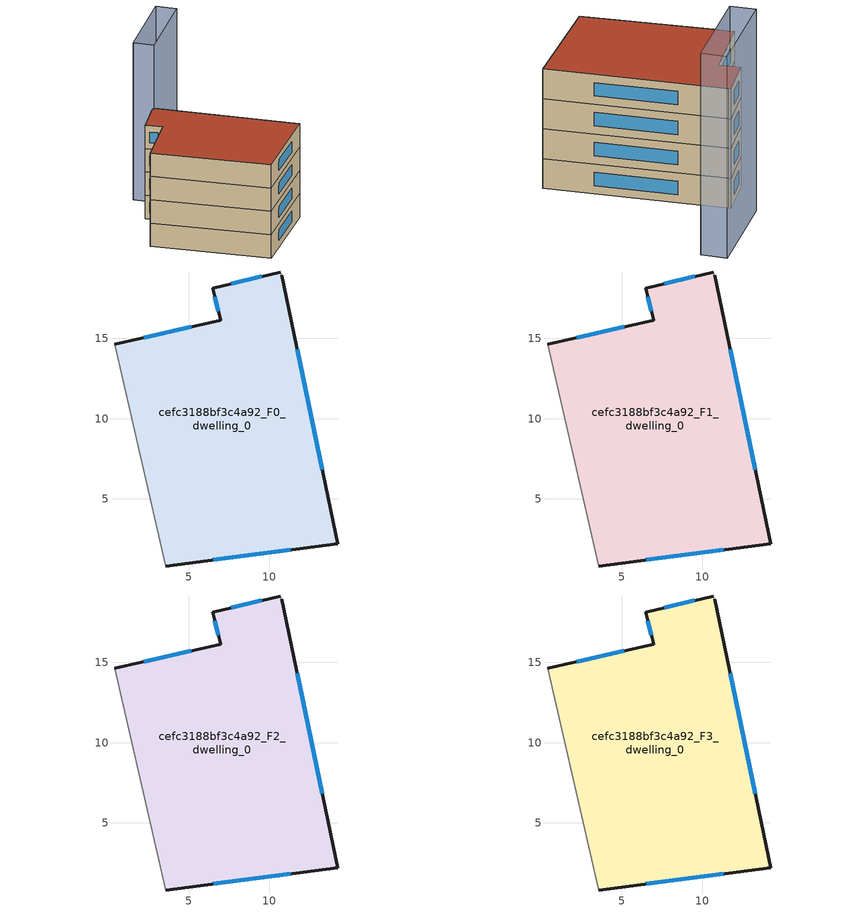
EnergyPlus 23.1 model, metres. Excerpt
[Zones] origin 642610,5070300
cefc3188bf3c4a92_F0_dwelling_0
 floor ground (EU_floor_Construction): 10.78,18.93 14.28,2.22 3.57,0.82 0.37,14.63 6.98,16.13 6.48,18.13 10.68,19.13 z0
 wall outside (EU_wall_Construction): 3.57,0.82 14.28,2.22 10.78,18.93 / 10.68,19.13 6.48,18.13 6.98,16.13 0.37,14.63 z0:3
 wall adiabatic (EU_wall_Construction): 0.37,14.63 3.57,0.82 / 10.78,18.93 10.68,19.13 z0:3
 window (EU_Window_Construction): 13.32,6.82 11.74,14.34 / 6.52,1.21 11.33,1.84 / 5.16,15.72 2.19,15.05 / 6.62,17.58 6.84,16.68 / 9.53,18.86 7.63,18.41 z0.83:2.17
cefc3188bf3c4a92_F1_dwelling_0
 floor to cefc3188bf3c4a92_F0_dwelling_0 (EU_floor_Construction): 10.78,18.93 14.28,2.22 3.57,0.82 0.37,14.63 6.98,16.13 6.48,18.13 10.68,19.13 z3
 wall outside (EU_wall_Construction): 3.57,0.82 14.28,2.22 10.78,18.93 / 10.68,19.13 6.48,18.13 6.98,16.13 0.37,14.63 z3:6
 wall adiabatic (EU_wall_Construction): 0.37,14.63 3.57,0.82 / 10.78,18.93 10.68,19.13 z3:6
 window (EU_Window_Construction): 13.32,6.82 11.74,14.34 / 6.52,1.21 11.33,1.84 / 5.16,15.72 2.19,15.05 / 6.62,17.58 6.84,16.68 / 9.53,18.86 7.63,18.41 z3.83:5.17
cefc3188bf3c4a92_F2_dwelling_0
 floor to cefc3188bf3c4a92_F1_dwelling_0 (EU_floor_Construction): 10.78,18.93 14.28,2.22 3.57,0.82 0.37,14.63 6.98,16.13 6.48,18.13 10.68,19.13 z6
 wall outside (EU_wall_Construction): 3.57,0.82 14.28,2.22 10.78,18.93 / 10.68,19.13 6.48,18.13 6.98,16.13 0.37,14.63 z6:9
 wall adiabatic (EU_wall_Construction): 0.37,14.63 3.57,0.82 / 10.78,18.93 10.68,19.13 z6:9
 window (EU_Window_Construction): 13.32,6.82 11.74,14.34 / 6.52,1.21 11.33,1.84 / 5.16,15.72 2.19,15.05 / 6.62,17.58 6.84,16.68 / 9.53,18.86 7.63,18.41 z6.83:8.17
cefc3188bf3c4a92_F3_dwelling_0
 floor to cefc3188bf3c4a92_F2_dwelling_0 (EU_floor_Construction): 10.78,18.93 14.28,2.22 3.57,0.82 0.37,14.63 6.98,16.13 6.48,18.13 10.68,19.13 z9
 wall outside (EU_wall_Construction): 3.57,0.82 14.28,2.22 10.78,18.93 / 10.68,19.13 6.48,18.13 6.98,16.13 0.37,14.63 z9:12
 wall adiabatic (EU_wall_Construction): 0.37,14.63 3.57,0.82 / 10.78,18.93 10.68,19.13 z9:12
 window (EU_Window_Construction): 13.32,6.82 11.74,14.34 / 6.52,1.21 11.33,1.84 / 5.16,15.72 2.19,15.05 / 6.62,17.58 6.84,16.68 / 9.53,18.86 7.63,18.41 z9.83:11.17
 roof outside (EU_roof_Construction): 14.28,2.22 10.78,18.93 10.68,19.13 6.48,18.13 6.98,16.13 0.37,14.63 3.57,0.82 z12
shading: 10.18,21.34 19.69,22.93 / 19.69,22.93 20.1,20.5 / 20.1,20.5 10.59,18.9 / 10.59,18.9 10.18,21.34 z0:20.2
[Building]
EU S2 Campaign: North Axis=0; Terrain=City; Solar Distribution=FullExterior
[Site:Location]
Lyon-Bron: Latitude=45.75; Longitude=5; Time Zone=1; Elevation=198
[SizingPeriod:WeatherFileDays]
AnnualSizingPeriod: Begin Month=1; Begin Day of Month=1; End Month=12; End Day of Month=31; Day of Week for Start Day=Monday; Use Weather File Daylight Saving Period=No; Use Weather File Rain and Snow Indicators=No
[MATERIAL]
EU_InternalMass_Material: Roughness=MediumRough; Thickness=0.1; Conductivity=1; Density=1800; Specific Heat=900; Thermal Absorptance=0.9; Solar Absorptance=0.7; Visible Absorptance=0.7
[MATERIAL:NOMASS] Roughness=MediumRough; Thermal Absorptance=0.9; Solar Absorptance=0.7; Visible Absorptance=0.7
Name | Thermal Resistance
EU_wall_NoMass | 0.87146
EU_roof_NoMass | 0.842276
EU_floor_NoMass | 0.496999
[WINDOWMATERIAL:SIMPLEGLAZINGSYSTEM]
EU_Window_SimpleGlazing: UFactor=2.2525; Solar Heat Gain Coefficient=0.76; Visible Transmittance=0.76
[CONSTRUCTION]
EU_wall_Construction: EU_wall_NoMass
EU_roof_Construction: EU_roof_NoMass
EU_floor_Construction: EU_floor_NoMass
EU_InternalMass_Construction: EU_InternalMass_Material
EU_Window_Construction: EU_Window_SimpleGlazing
[ZONE] Type=1; Multiplier=1; Ceiling Height=autocalculate; Floor Area=autocalculate; Part of Total Floor Area=Yes
Name | Volume
cefc3188bf3c4a92_F0_dwelling_0; cefc3188bf3c4a92_F1_dwelling_0; cefc3188bf3c4a92_F2_dwelling_0 | 507.773
cefc3188bf3c4a92_F3_dwelling_0 | 2031.09
[INTERNALMASS] Construction=EU_InternalMass_Construction; Surface Area=169.258
Name | Zone or ZoneList
cefc3188bf3c4a92_F0_dwelling_0_EU_InternalMass | cefc3188bf3c4a92_F0_dwelling_0
cefc3188bf3c4a92_F1_dwelling_0_EU_InternalMass | cefc3188bf3c4a92_F1_dwelling_0
cefc3188bf3c4a92_F2_dwelling_0_EU_InternalMass | cefc3188bf3c4a92_F2_dwelling_0
cefc3188bf3c4a92_F3_dwelling_0_EU_InternalMass | cefc3188bf3c4a92_F3_dwelling_0
[OTHEREQUIPMENT] Fuel Type=Electricity; Design Level Calculation Method=Watts/Area; Power per Zone Floor Area=1; Fraction Latent=0; Fraction Radiant=0; Fraction Lost=0; Carbon Dioxide Generation Rate=0; EndUse Subcategory=EU_Step8_InternalGains
Name | Zone or ZoneList or Space or SpaceList | Schedule
EU_Step8_InternalGain_cefc3188bf3c4a92_F0_dwelling_0_f000 | cefc3188bf3c4a92_F0_dwelling_0 | EU_Step8_GainSchedule_cefc3188bf3c4a92_F0_dwelling_0_f000
EU_Step8_InternalGain_cefc3188bf3c4a92_F1_dwelling_0_f000 | cefc3188bf3c4a92_F1_dwelling_0 | EU_Step8_GainSchedule_cefc3188bf3c4a92_F1_dwelling_0_f000
EU_Step8_InternalGain_cefc3188bf3c4a92_F2_dwelling_0_f000 | cefc3188bf3c4a92_F2_dwelling_0 | EU_Step8_GainSchedule_cefc3188bf3c4a92_F2_dwelling_0_f000
EU_Step8_InternalGain_cefc3188bf3c4a92_F3_dwelling_0_f000 | cefc3188bf3c4a92_F3_dwelling_0 | EU_Step8_GainSchedule_cefc3188bf3c4a92_F3_dwelling_0_f000
[ZONEVENTILATION:DESIGNFLOWRATE] Schedule=EU_AlwaysOn; Design Flow Rate Calculation Method=AirChanges/Hour; Air Changes per Hour=0.425; Ventilation Type=Natural; Fan Pressure Rise=0; Fan Total Efficiency=1; Constant Term Coefficient=1; Temperature Term Coefficient=0; Velocity Term Coefficient=0; Velocity Squared Term Coefficient=0; Minimum Indoor Temperature=-100; Maximum Indoor Temperature=100; Delta Temperature=-100; Minimum Outdoor Temperature=-100; Maximum Outdoor Temperature=100; Maximum Wind Speed=40
Name | Zone or ZoneList or Space or SpaceList
EU_ConstantAir_cefc3188bf3c4a92_F0_dwelling_0 | cefc3188bf3c4a92_F0_dwelling_0
EU_ConstantAir_cefc3188bf3c4a92_F1_dwelling_0 | cefc3188bf3c4a92_F1_dwelling_0
EU_ConstantAir_cefc3188bf3c4a92_F2_dwelling_0 | cefc3188bf3c4a92_F2_dwelling_0
EU_ConstantAir_cefc3188bf3c4a92_F3_dwelling_0 | cefc3188bf3c4a92_F3_dwelling_0
[HVACTEMPLATE:THERMOSTAT] Constant Heating Setpoint=20; Constant Cooling Setpoint=50
EU_HeatOnly_cefc3188bf3c4a92_F0_dwelling_0; EU_HeatOnly_cefc3188bf3c4a92_F1_dwelling_0; EU_HeatOnly_cefc3188bf3c4a92_F2_dwelling_0; EU_HeatOnly_cefc3188bf3c4a92_F3_dwelling_0
[HVACTEMPLATE:ZONE:IDEALLOADSAIRSYSTEM] System Availability Schedule=EU_AlwaysOn; Maximum Heating Supply Air Temperature=50; Minimum Cooling Supply Air Temperature=13; Maximum Heating Supply Air Humidity Ratio=0.0156; Minimum Cooling Supply Air Humidity Ratio=0.0077; Heating Limit=NoLimit; Cooling Limit=NoLimit; Heating Availability Schedule=EU_AlwaysOn; Cooling Availability Schedule=EU_CoolingOff; Dehumidification Control Type=ConstantSensibleHeatRatio; Cooling Sensible Heat Ratio=0.7; Dehumidification Setpoint=60; Humidification Control Type=None; Humidification Setpoint=30; Outdoor Air Method=None; Outdoor Air Flow Rate per Person=0.00944; Outdoor Air Flow Rate per Zone Floor Area=0; Outdoor Air Flow Rate per Zone=0; Demand Controlled Ventilation Type=None; Outdoor Air Economizer Type=NoEconomizer; Heat Recovery Type=None; Sensible Heat Recovery Effectiveness=0.7; Latent Heat Recovery Effectiveness=0.65
Name | Template Thermostat
cefc3188bf3c4a92_F0_dwelling_0 | EU_HeatOnly_cefc3188bf3c4a92_F0_dwelling_0
cefc3188bf3c4a92_F1_dwelling_0 | EU_HeatOnly_cefc3188bf3c4a92_F1_dwelling_0
cefc3188bf3c4a92_F2_dwelling_0 | EU_HeatOnly_cefc3188bf3c4a92_F2_dwelling_0
cefc3188bf3c4a92_F3_dwelling_0 | EU_HeatOnly_cefc3188bf3c4a92_F3_dwelling_0
[SIZING:ZONE] Zone Cooling Design Supply Air Temperature Input Method=SupplyAirTemperature; Zone Cooling Design Supply Air Temperature=13; Zone Heating Design Supply Air Temperature Input Method=SupplyAirTemperature; Zone Heating Design Supply Air Temperature=50; Zone Cooling Design Supply Air Humidity Ratio=0.008; Zone Heating Design Supply Air Humidity Ratio=0.008; Cooling Design Air Flow Method=DesignDay; Cooling Design Air Flow Rate=0; Cooling Minimum Air Flow per Zone Floor Area=0.000762; Cooling Minimum Air Flow=0; Cooling Minimum Air Flow Fraction=0.2; Heating Design Air Flow Method=DesignDay; Heating Design Air Flow Rate=0; Heating Maximum Air Flow per Zone Floor Area=0.002032; Heating Maximum Air Flow=0.141576; Heating Maximum Air Flow Fraction=0.3; Account for Dedicated Outdoor Air System=No; Dedicated Outdoor Air System Control Strategy=NeutralSupplyAir; Dedicated Outdoor Air Low Setpoint Temperature for Design=autosize; Dedicated Outdoor Air High Setpoint Temperature for Design=autosize; Zone Load Sizing Method=Sensible Load Only No Latent Load; Zone Latent Cooling Design Supply Air Humidity Ratio Input Method=HumidityRatioDifference; Zone Cooling Design Supply Air Humidity Ratio Difference=0.005; Zone Latent Heating Design Supply Air Humidity Ratio Input Method=HumidityRatioDifference; Zone Humidification Design Supply Air Humidity Ratio Difference=0.005
cefc3188bf3c4a92_F0_dwelling_0; cefc3188bf3c4a92_F1_dwelling_0; cefc3188bf3c4a92_F2_dwelling_0; cefc3188bf3c4a92_F3_dwelling_0
[SCHEDULE:CONSTANT]
Name | Hourly Value
EU_AlwaysOn | 1
EU_CoolingOff | 0
[SCHEDULE:FILE] Column Number=1; Rows to Skip at Top=0; Number of Hours of Data=8760; Column Separator=Comma; Interpolate to Timestep=No; Minutes per Item=60; Adjust Schedule for Daylight Savings=Yes
Name | File
EU_Step8_GainSchedule_cefc3188bf3c4a92_F0_dwelling_0_f000 | ../../schedules/cefc3188bf3c4a92/cefc3188bf3c4a92_F0_dwelling_0_f000_gain.csv
EU_Step8_GainSchedule_cefc3188bf3c4a92_F1_dwelling_0_f000 | ../../schedules/cefc3188bf3c4a92/cefc3188bf3c4a92_F1_dwelling_0_f000_gain.csv
EU_Step8_GainSchedule_cefc3188bf3c4a92_F2_dwelling_0_f000 | ../../schedules/cefc3188bf3c4a92/cefc3188bf3c4a92_F2_dwelling_0_f000_gain.csv
EU_Step8_GainSchedule_cefc3188bf3c4a92_F3_dwelling_0_f000 | ../../schedules/cefc3188bf3c4a92/cefc3188bf3c4a92_F3_dwelling_0_f000_gain.csv
